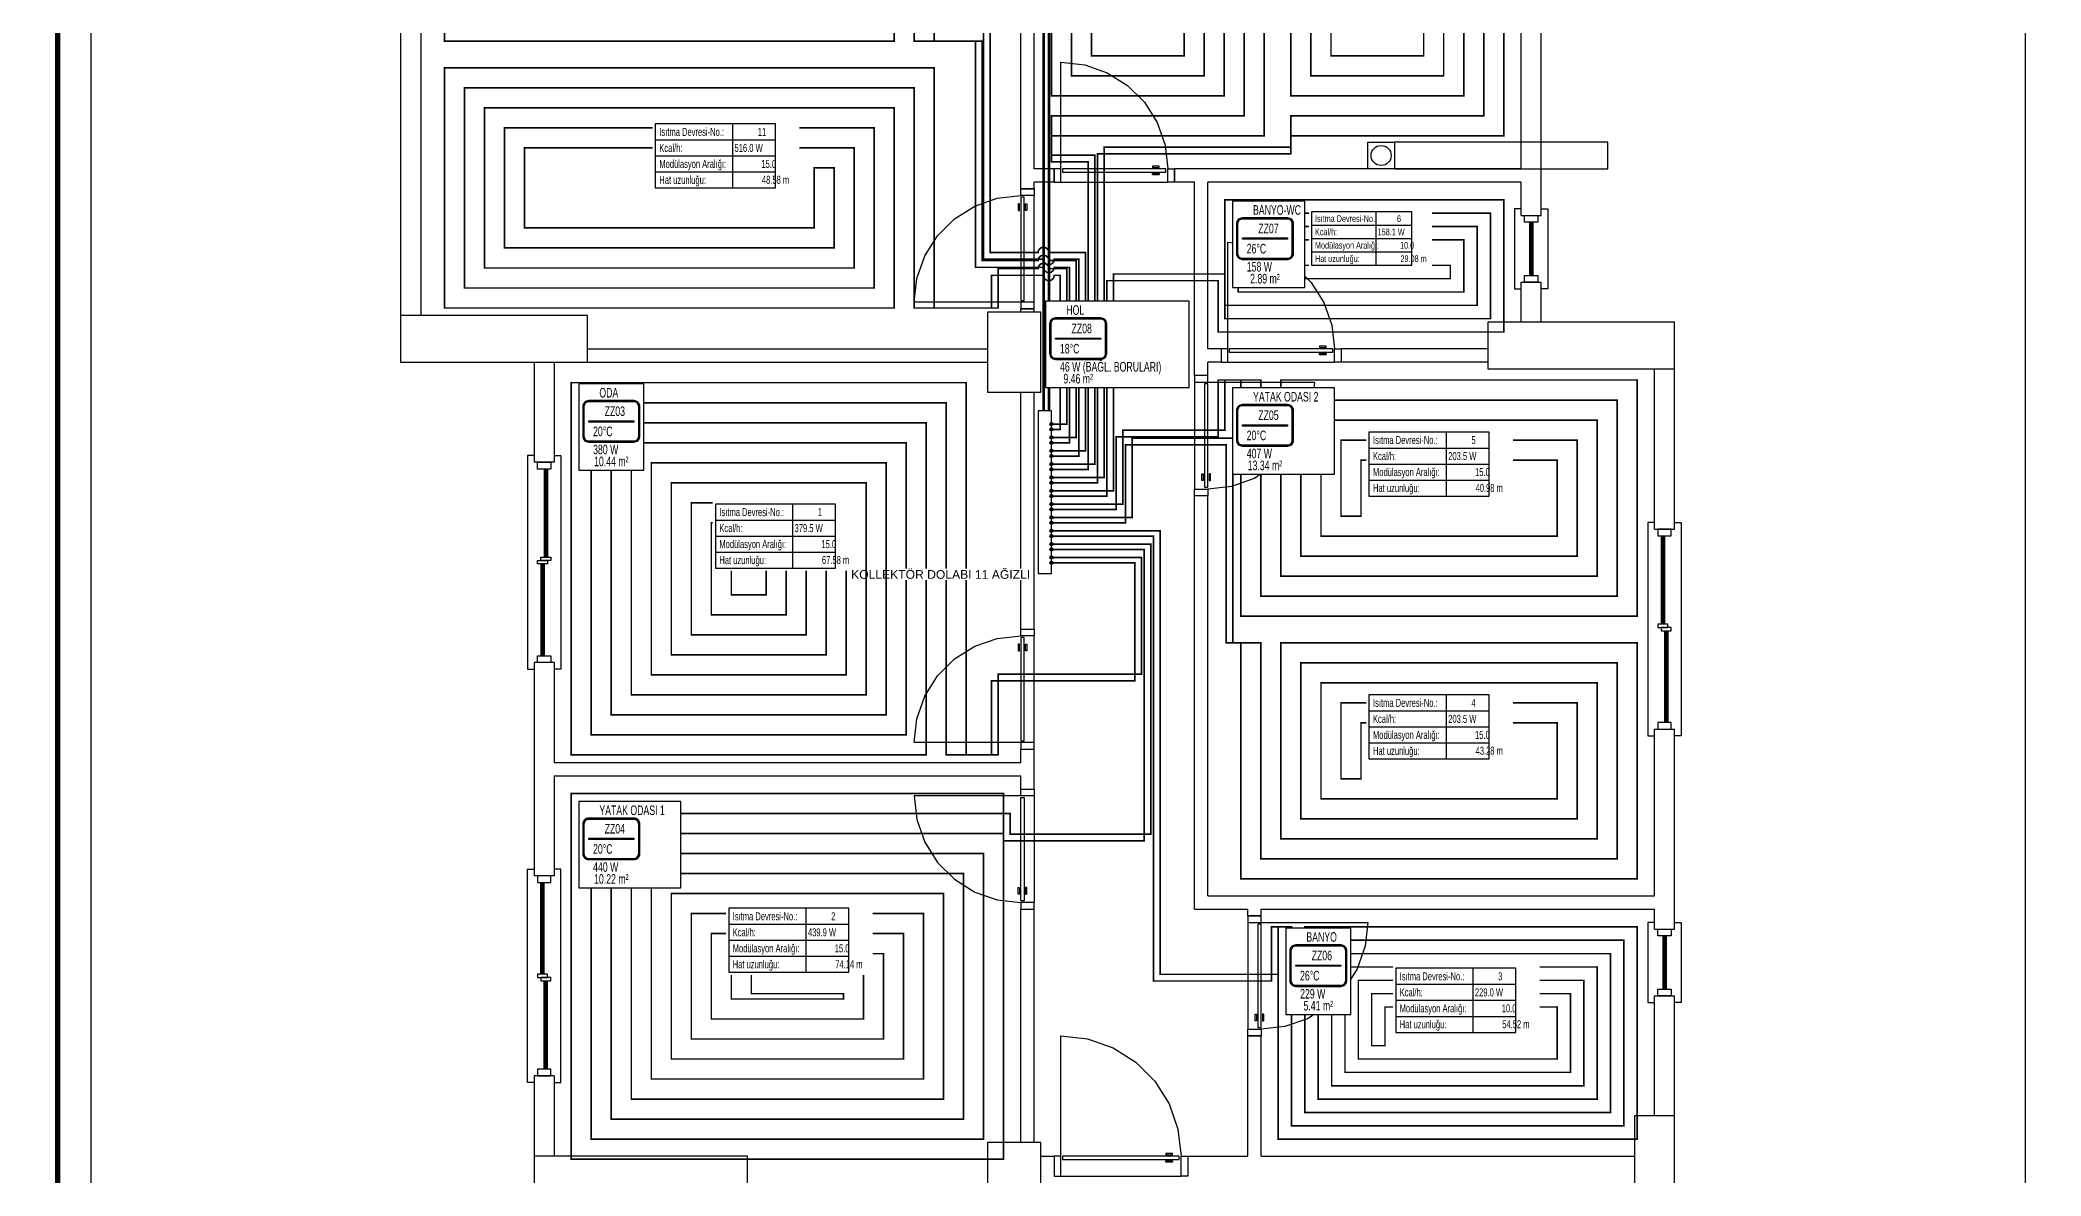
# Model space of a CAD drawing. Header units: centimetres. Extents: x -3952 to 14132, y 6348 to 11752.
# Drawn here: x 4487 to 5987, y 7346 to 8198 of the extents above; entities that cross this region are included whole.
import ezdxf
from ezdxf.enums import TextEntityAlignment as Align

# ---------------------------------------------------------------- set-up
doc = ezdxf.new("R2010")
doc.units = ezdxf.units.CM
doc.linetypes.add('ISITMA DONUS HATTI', pattern=[26, 20, -6])
for name, color, linetype in [('MIMARI', 8, 'Continuous'), ('MIMARI-KOLON', 8, 'Continuous'), ('MTY-ISIKAYBIMAHAL', 2, 'Continuous'), ('MTY-ISITMA-DONUS-BORU', 30, 'ISITMA DONUS HATTI'), ('MTY-ISITMA-GIDIS-BORU', 10, 'Continuous'), ('MTY-KOLLETOR', 7, 'Continuous'), ('MTY-PAFTA', 7, 'Continuous'), ('MTY-PEX-BORU', 1, 'Continuous'), ('MTY-RADYATÖR', 7, 'Continuous'), ('MTY-TEFRIS', 15, 'Continuous')]:
    doc.layers.add(name, color=color, linetype=linetype)
doc.layers.add('ROTAS-PAFTA-SINIRI', color=8, linetype='Continuous', plot=False)
doc.styles.add('MTYCAPLT', font='arial.ttf', dxfattribs={"width": 0.65, "height": 1})
doc.styles.add('ROTAS', font='arial.ttf')

# ---------------------------------------------------------------- blocks, each defined once
blk = doc.blocks.new('ROTAS_PAFTA')
blk.add_lwpolyline([(0, 0), (1, 0), (1, 1), (0, 1)], close=True)
blk = doc.blocks.new('MTY-RADYATOR MAHAL')
at = {"layer": 'MTY-ISIKAYBIMAHAL', "color": 2}
for points in [[(-35.7, 18.4), (-35.7, -18.4, 0.414214), (-28.2, -25.9), (28.2, -25.9, 0.414214), (35.7, -18.4), (35.7, 18.4, 0.414214), (28.2, 25.9), (-28.2, 25.9, 0.414214)], [(-34.2, 18.4), (-34.2, -18.4, 0.414214), (-28.2, -24.4), (28.2, -24.4, 0.414214), (34.2, -18.4), (34.2, 18.4, 0.414214), (28.2, 24.4), (-28.2, 24.4, 0.414214)]]:
    blk.add_lwpolyline(points, format="xyb", close=True, dxfattribs=at)
at = {"layer": 'MTY-ISIKAYBIMAHAL', "color": 4}
for points in [[(-35.2, 18.4), (-35.2, -18.4, 0.414214), (-28.2, -25.4), (28.2, -25.4, 0.414214), (35.2, -18.4), (35.2, 18.4, 0.414214), (28.2, 25.4), (-28.2, 25.4, 0.414214)], [(-34.7, 18.4), (-34.7, -18.4, 0.414214), (-28.2, -24.9), (28.2, -24.9, 0.414214), (34.7, -18.4), (34.7, 18.4, 0.414214), (28.2, 24.9), (-28.2, 24.9, 0.414214)]]:
    blk.add_lwpolyline(points, format="xyb", close=True, dxfattribs=at)
at = {"layer": 'MTY-ISIKAYBIMAHAL', "color": 2}
blk.add_lwpolyline([(-28.2, 0.8), (28.2, 0.8), (28.2, -0.8), (-28.2, -0.8)], close=True, dxfattribs=at)
at = {"layer": 'MTY-ISIKAYBIMAHAL', "color": 1, "style": 'MTYCAPLT', "width": 0.65}
for tag, p in [('MAHAL_001', (-14.9, 29.8)), ('NO_001', (-8.3, 6.7))]:
    blk.add_attdef(tag, p, '', height=12, rotation=360, dxfattribs=at)
at = {"layer": 'MTY-ISIKAYBIMAHAL', "color": 4, "style": 'MTYCAPLT', "width": 0.65}
for tag, p in [('DERECE_001', (-22.8, -18.5)), ('ISIKAYBI_001', (-22.7, -41.1))]:
    blk.add_attdef(tag, p, '', height=12, rotation=360, dxfattribs=at)
blk.add_attdef('ALAN', text='', height=12, rotation=360, dxfattribs=at).set_placement((0, -50), align=Align.MIDDLE_CENTER)
blk = doc.blocks.new('MTY-ETIKET')
at = {"layer": 'MTY-RADYATÖR'}
for p, q in [((2.69, 0), (2.69, 8)), ((-7, 6), (8, 6)), ((-7, 4), (8, 4)), ((-7, 2), (8, 2))]:
    blk.add_line(p, q, dxfattribs=at)
blk.add_lwpolyline([(8, 0), (8, 8), (-7, 8), (-7, 0)], close=True, dxfattribs=at)
at = {"layer": 'MTY-RADYATÖR', "style": 'MTYCAPLT', "width": 0.65}
for s, p in [('Isıtma Devresi-No.:', (-6.5, 7)), ('Kcal/h:', (-6.5, 5)), ('Modülasyon Aralığı:', (-6.5, 3)), ('Hat uzunluğu:', (-6.5, 1))]:
    blk.add_text(s, height=1, rotation=360, dxfattribs=at).set_placement(p, align=Align.MIDDLE_LEFT)
for tag, p in [('NO1_001', (5.8, 6.5)), ('AR_001', (6.25, 2.5)), ('UZ_001', (6.31, 0.51))]:
    blk.add_attdef(tag, p, '', height=1, rotation=360, dxfattribs=at)
at = {"layer": 'MTY-RADYATÖR', "color": 2, "style": 'MTYCAPLT', "width": 0.65}
for tag, p in [('BORU_001', (-7.07, 4.59)), ('YER_001', (2.9, 4.5))]:
    blk.add_attdef(tag, p, '', height=1, dxfattribs=at)

msp = doc.modelspace()

# ---------------------------------------------------------------- linework, layer by layer
at = {"layer": 'MIMARI'}
for p, q in [((5222.1, 8081.3), (5222.1, 8591.3)), ((5612.1, 8066.3), (5612.1, 8561.3)), ((5232.1, 8101.3), (5232.1, 8481.3)), ((5597.1, 8101.3), (5597.1, 8481.3)), ((4757.1, 8296.3), (4757.1, 7991.3)), ((4772.1, 8296.3), (4772.1, 7991.3)), ((5252.1, 8101.3), (5252.1, 8181.3)), ((5247.1, 8101.3), (5232.1, 8101.3)), ((5247.1, 8091.3), (5247.1, 8101.3)), ((5597.1, 8101.3), (5337.1, 8101.3)), ((5337.1, 8091.3), (5337.1, 8101.3)), ((5232.1, 8086.3), (5222.1, 8086.3)), ((5232.1, 8086.3), (5232.1, 8091.3)), ((5247.1, 8091.3), (5232.1, 8091.3)), ((5252.1, 8091.3), (5332.1, 8091.3)), ((5352.1, 8091.3), (5337.1, 8091.3)), ((5352.1, 7946.3), (5352.1, 8091.3)), ((5597.1, 8091.3), (5362.1, 8091.3)), ((5362.1, 7966.3), (5362.1, 8091.3)), ((5597.1, 8066.3), (5597.1, 8091.3)), ((5232.1, 8001.3), (5232.1, 8081.3)), ((5597.1, 8066.3), (5612.1, 8066.3)), ((5603.3, 8061.3), (5603.3, 8021.3)), ((5604.3, 8061.3), (5604.3, 8021.3)), ((5604.8, 8061.3), (5604.8, 8021.3)), ((5605.8, 8061.3), (5605.8, 8021.3)), ((5377.1, 7966.3), (5377.1, 8046.3)), ((5597.1, 7986.3), (5597.1, 8016.3)), ((5597.1, 8016.3), (5612.1, 8016.3)), ((5612.1, 7986.3), (5612.1, 8016.3)), ((5222.1, 8001.3), (5142.1, 8001.3)), ((5222.1, 7993.8), (5222.1, 7996.3)), ((5232.1, 7996.3), (5222.1, 7996.3)), ((5232.1, 7993.8), (5232.1, 7996.3)), ((4897.1, 7966.3), (5197.1, 7966.3)), ((5372.1, 7966.3), (5362.1, 7966.3)), ((5372.1, 7966.3), (5372.1, 7956.3)), ((5572.1, 7966.3), (5462.1, 7966.3)), ((5462.1, 7966.3), (5462.1, 7956.3)), ((4857.1, 7956.3), (4857.1, 7881.3)), ((4872.1, 7956.3), (4872.1, 7881.3)), ((4897.1, 7956.3), (5197.1, 7956.3)), ((5362.1, 7946.3), (5362.1, 7956.3)), ((5362.1, 7946.3), (5362.1, 7956.3)), ((5372.1, 7956.3), (5362.1, 7956.3)), ((5377.1, 7956.3), (5457.1, 7956.3)), ((5572.1, 7956.3), (5462.1, 7956.3)), ((5697.1, 7831.3), (5697.1, 7951.3)), ((5712.1, 7831.3), (5712.1, 7951.3)), ((5362.1, 7946.3), (5352.1, 7946.3)), ((5352.1, 7941.3), (5352.1, 7861.3)), ((5362.1, 7941.3), (5442.1, 7941.3)), ((5222.1, 7756.3), (5222.1, 7933.8)), ((5232.1, 7756.3), (5232.1, 7933.8)), ((4872.1, 7881.3), (4857.1, 7881.3)), ((4864.6, 7876.3), (4864.6, 7810.1)), ((4865.6, 7876.3), (4865.6, 7810.1)), ((4866.1, 7876.3), (4866.1, 7810.1)), ((4867.1, 7876.3), (4867.1, 7810.1)), ((5352.1, 7546.3), (5352.1, 7856.3)), ((5362.1, 7856.3), (5352.1, 7856.3)), ((5362.1, 7556.3), (5362.1, 7856.3)), ((5697.1, 7831.3), (5712.1, 7831.3)), ((5702.1, 7826.3), (5702.1, 7760.1)), ((5703.1, 7826.3), (5703.1, 7760.1)), ((5703.6, 7826.3), (5703.6, 7760.1)), ((5704.6, 7826.3), (5704.6, 7760.1)), ((4862.1, 7805.1), (4862.1, 7736.3)), ((4863.1, 7805.1), (4863.1, 7736.3)), ((4863.6, 7805.1), (4863.6, 7736.3)), ((4864.6, 7805.1), (4864.6, 7736.3)), ((5222.1, 7756.3), (5232.1, 7756.3)), ((5704.6, 7755.1), (5704.6, 7686.3)), ((5705.6, 7755.1), (5705.6, 7686.3)), ((5706.1, 7755.1), (5706.1, 7686.3)), ((5707.1, 7755.1), (5707.1, 7686.3)), ((5232.1, 7671.3), (5232.1, 7751.3)), ((4872.1, 7731.3), (4857.1, 7731.3)), ((4857.1, 7731.3), (4857.1, 7571.3)), ((4872.1, 7731.3), (4872.1, 7656.3)), ((5697.1, 7556.3), (5697.1, 7681.3)), ((5697.1, 7681.3), (5712.1, 7681.3)), ((5712.1, 7531.3), (5712.1, 7681.3)), ((5222.1, 7671.3), (5142.1, 7671.3)), ((5222.1, 7656.3), (5222.1, 7666.3)), ((5222.1, 7666.3), (5232.1, 7666.3)), ((5232.1, 7636.3), (5232.1, 7666.3)), ((4872.1, 7656.3), (5222.1, 7656.3)), ((4872.1, 7646.3), (5222.1, 7646.3)), ((4872.1, 7646.3), (4872.1, 7571.3)), ((5222.1, 7636.3), (5222.1, 7646.3)), ((5222.1, 7636.3), (5232.1, 7636.3)), ((5222.1, 7631.3), (5142.1, 7631.3)), ((5232.1, 7631.3), (5232.1, 7551.3)), ((4872.1, 7571.3), (4857.1, 7571.3)), ((4862.1, 7497.6), (4862.1, 7566.3)), ((4863.1, 7497.6), (4863.1, 7566.3)), ((4863.6, 7497.6), (4863.6, 7566.3)), ((4864.6, 7497.6), (4864.6, 7566.3)), ((5222.1, 7371.3), (5222.1, 7546.3)), ((5222.1, 7546.3), (5232.1, 7546.3)), ((5232.1, 7371.3), (5232.1, 7546.3)), ((5352.1, 7546.3), (5392.1, 7546.3)), ((5362.1, 7556.3), (5697.1, 7556.3)), ((5392.1, 7541.3), (5392.1, 7546.3)), ((5402.1, 7546.3), (5697.1, 7546.3)), ((5402.1, 7541.3), (5402.1, 7546.3)), ((5697.1, 7531.3), (5697.1, 7546.3)), ((5392.1, 7541.3), (5402.1, 7541.3)), ((5392.1, 7536.3), (5392.1, 7456.3)), ((5402.1, 7536.3), (5482.1, 7536.3)), ((5697.1, 7531.3), (5712.1, 7531.3)), ((5703.3, 7526.3), (5703.3, 7486.3)), ((5704.3, 7526.3), (5704.3, 7486.3)), ((5704.8, 7526.3), (5704.8, 7486.3)), ((5705.8, 7526.3), (5705.8, 7486.3)), ((4864.6, 7426.3), (4864.6, 7492.6)), ((4865.6, 7426.3), (4865.6, 7492.6)), ((4866.1, 7426.3), (4866.1, 7492.6)), ((4867.1, 7426.3), (4867.1, 7492.6)), ((5697.1, 7391.3), (5697.1, 7481.3)), ((5697.1, 7481.3), (5712.1, 7481.3)), ((5712.1, 7391.3), (5712.1, 7481.3)), ((5252.1, 7361.3), (5252.1, 7451.3)), ((5392.1, 7361.3), (5392.1, 7451.3)), ((5392.1, 7451.3), (5402.1, 7451.3)), ((5402.1, 7361.3), (5402.1, 7451.3)), ((4872.1, 7421.3), (4857.1, 7421.3)), ((4857.1, 7421.3), (4857.1, 7361.3)), ((4872.1, 7421.3), (4872.1, 7361.3)), ((5237.1, 7361.3), (5247.1, 7361.3)), ((5247.1, 7361.3), (5247.1, 7346.3)), ((5347.1, 7361.3), (5347.1, 7346.3)), ((5347.1, 7361.3), (5392.1, 7361.3)), ((5402.1, 7361.3), (5682.1, 7361.3)), ((5252.1, 7346.3), (5342.1, 7346.3))]:
    msp.add_line(p, q, dxfattribs=at)
for points in [[(5252.1, 8181.3), (5269.9, 8179.3), (5286.8, 8173.4), (5302, 8163.9), (5314.6, 8151.2), (5324.2, 8136), (5330.1, 8119.1), (5332.1, 8101.3)], [(5502.1, 8101.3), (5482.1, 8101.3), (5482.1, 8121.3), (5502.1, 8121.3), (5502.1, 8101.3)], [(5502.1, 8101.3), (5662.1, 8101.3), (5662.1, 8121.3), (5502.1, 8121.3), (5502.1, 8101.3)], [(5247.1, 8101.3), (5247.1, 8091.3), (5252.1, 8091.3), (5252.1, 8101.3), (5247.1, 8101.3)], [(5253.3, 8098.8), (5330.8, 8098.8), (5330.8, 8101.3), (5253.3, 8101.3), (5253.3, 8098.8)], [(5320.8, 8103.3), (5320.8, 8102.3), (5325.8, 8102.3), (5325.8, 8103.3), (5320.8, 8103.3)], [(5337.1, 8101.3), (5337.1, 8091.3), (5332.1, 8091.3), (5332.1, 8101.3), (5337.1, 8101.3)], [(5222.1, 8086.3), (5232.1, 8086.3), (5232.1, 8081.3), (5222.1, 8081.3), (5222.1, 8086.3)], [(5320.8, 8096.8), (5320.8, 8097.8), (5325.8, 8097.8), (5325.8, 8096.8), (5320.8, 8096.8)], [(5142.1, 8001.3), (5144.1, 8019.1), (5150, 8036), (5159.6, 8051.2), (5172.2, 8063.9), (5187.4, 8073.4), (5204.3, 8079.3), (5222.1, 8081.3)], [(5220.1, 8070.1), (5221.1, 8070.1), (5221.1, 8075.1), (5220.1, 8075.1), (5220.1, 8070.1)], [(5224.6, 8002.6), (5224.6, 8080.1), (5222.1, 8080.1), (5222.1, 8002.6), (5224.6, 8002.6)], [(5226.6, 8070.1), (5225.6, 8070.1), (5225.6, 8075.1), (5226.6, 8075.1), (5226.6, 8070.1)], [(5597.1, 8071.3), (5592.1, 8071.3), (5592.1, 8011.3), (5597.1, 8011.3)], [(5612.1, 8071.3), (5617.1, 8071.3), (5617.1, 8011.3), (5612.1, 8011.3)], [(5599.6, 8066.3), (5609.6, 8066.3), (5609.6, 8061.3), (5599.6, 8061.3), (5599.6, 8066.3)], [(5377.1, 8046.3), (5394.9, 8044.3), (5411.8, 8038.4), (5427, 8028.9), (5439.6, 8016.2), (5449.2, 8001), (5455.1, 7984.1), (5457.1, 7966.3)], [(5599.6, 8021.3), (5609.6, 8021.3), (5609.6, 8016.3), (5599.6, 8016.3), (5599.6, 8021.3)], [(5222.1, 7996.3), (5232.1, 7996.3), (5232.1, 8001.3), (5222.1, 8001.3), (5222.1, 7996.3)], [(5372.1, 7966.3), (5372.1, 7956.3), (5377.1, 7956.3), (5377.1, 7966.3), (5372.1, 7966.3)], [(5378.3, 7963.8), (5455.8, 7963.8), (5455.8, 7966.3), (5378.3, 7966.3), (5378.3, 7963.8)], [(5445.8, 7968.3), (5445.8, 7967.3), (5450.8, 7967.3), (5450.8, 7968.3), (5445.8, 7968.3)], [(5462.1, 7966.3), (5462.1, 7956.3), (5457.1, 7956.3), (5457.1, 7966.3), (5462.1, 7966.3)], [(5445.8, 7961.8), (5445.8, 7962.8), (5450.8, 7962.8), (5450.8, 7961.8), (5445.8, 7961.8)], [(5362.1, 7946.3), (5352.1, 7946.3), (5352.1, 7941.3), (5362.1, 7941.3), (5362.1, 7946.3)], [(5359.6, 7940.1), (5359.6, 7862.6), (5362.1, 7862.6), (5362.1, 7940.1), (5359.6, 7940.1)], [(5442.1, 7941.3), (5440.1, 7923.5), (5434.2, 7906.6), (5424.6, 7891.4), (5412, 7878.8), (5396.8, 7869.2), (5379.9, 7863.3), (5362.1, 7861.3)], [(4857.1, 7886.3), (4852.1, 7886.3), (4852.1, 7726.3), (4857.1, 7726.3)], [(4859.6, 7881.3), (4869.6, 7881.3), (4869.6, 7876.3), (4859.6, 7876.3), (4859.6, 7881.3)], [(4872.1, 7886.3), (4877.1, 7886.3), (4877.1, 7726.3), (4872.1, 7726.3)], [(5362.1, 7856.3), (5352.1, 7856.3), (5352.1, 7861.3), (5362.1, 7861.3), (5362.1, 7856.3)], [(5357.6, 7872.6), (5358.6, 7872.6), (5358.6, 7867.6), (5357.6, 7867.6), (5357.6, 7872.6)], [(5364.1, 7872.6), (5363.1, 7872.6), (5363.1, 7867.6), (5364.1, 7867.6), (5364.1, 7872.6)], [(5697.1, 7836.3), (5692.1, 7836.3), (5692.1, 7676.3), (5697.1, 7676.3)], [(5709.6, 7831.3), (5699.6, 7831.3), (5699.6, 7826.3), (5709.6, 7826.3), (5709.6, 7831.3)], [(5712.1, 7836.3), (5717.1, 7836.3), (5717.1, 7676.3), (5712.1, 7676.3)], [(4859.6, 7807.6), (4867.1, 7807.6), (4867.1, 7805.1), (4859.6, 7805.1), (4859.6, 7807.6)], [(4862.1, 7810.1), (4869.6, 7810.1), (4869.6, 7807.6), (4862.1, 7807.6), (4862.1, 7810.1)], [(5222.1, 7756.3), (5232.1, 7756.3), (5232.1, 7751.3), (5222.1, 7751.3), (5222.1, 7756.3)], [(5707.1, 7760.1), (5699.6, 7760.1), (5699.6, 7757.6), (5707.1, 7757.6), (5707.1, 7760.1)], [(5709.6, 7757.6), (5702.1, 7757.6), (5702.1, 7755.1), (5709.6, 7755.1), (5709.6, 7757.6)], [(5142.1, 7671.3), (5144.1, 7689.1), (5150, 7706), (5159.6, 7721.2), (5172.2, 7733.9), (5187.4, 7743.4), (5204.3, 7749.3), (5222.1, 7751.3)], [(5220.1, 7740.1), (5221.1, 7740.1), (5221.1, 7745.1), (5220.1, 7745.1), (5220.1, 7740.1)], [(5224.6, 7672.6), (5224.6, 7750.1), (5222.1, 7750.1), (5222.1, 7672.6), (5224.6, 7672.6)], [(5226.6, 7740.1), (5225.6, 7740.1), (5225.6, 7745.1), (5226.6, 7745.1), (5226.6, 7740.1)], [(4859.6, 7736.3), (4869.6, 7736.3), (4869.6, 7731.3), (4859.6, 7731.3), (4859.6, 7736.3)], [(5709.6, 7686.3), (5699.6, 7686.3), (5699.6, 7681.3), (5709.6, 7681.3), (5709.6, 7686.3)], [(5222.1, 7666.3), (5232.1, 7666.3), (5232.1, 7671.3), (5222.1, 7671.3), (5222.1, 7666.3)], [(5222.1, 7636.3), (5232.1, 7636.3), (5232.1, 7631.3), (5222.1, 7631.3), (5222.1, 7636.3)], [(5142.1, 7631.3), (5144.1, 7613.5), (5150, 7596.6), (5159.6, 7581.4), (5172.2, 7568.8), (5187.4, 7559.2), (5204.3, 7553.3), (5222.1, 7551.3)], [(5224.6, 7630.1), (5224.6, 7552.6), (5222.1, 7552.6), (5222.1, 7630.1), (5224.6, 7630.1)], [(4857.1, 7416.3), (4852.1, 7416.3), (4852.1, 7576.3), (4857.1, 7576.3)], [(4872.1, 7416.3), (4877.1, 7416.3), (4877.1, 7576.3), (4872.1, 7576.3)], [(4859.6, 7566.3), (4869.6, 7566.3), (4869.6, 7571.3), (4859.6, 7571.3), (4859.6, 7566.3)], [(5220.1, 7562.6), (5221.1, 7562.6), (5221.1, 7557.6), (5220.1, 7557.6), (5220.1, 7562.6)], [(5226.6, 7562.6), (5225.6, 7562.6), (5225.6, 7557.6), (5226.6, 7557.6), (5226.6, 7562.6)], [(5222.1, 7546.3), (5232.1, 7546.3), (5232.1, 7551.3), (5222.1, 7551.3), (5222.1, 7546.3)], [(5402.1, 7541.3), (5392.1, 7541.3), (5392.1, 7536.3), (5402.1, 7536.3), (5402.1, 7541.3)], [(5399.6, 7535.1), (5399.6, 7457.6), (5402.1, 7457.6), (5402.1, 7535.1), (5399.6, 7535.1)], [(5482.1, 7536.3), (5480.1, 7518.5), (5474.2, 7501.6), (5464.6, 7486.4), (5452, 7473.8), (5436.8, 7464.2), (5419.9, 7458.3), (5402.1, 7456.3)], [(5697.1, 7536.3), (5692.1, 7536.3), (5692.1, 7476.3), (5697.1, 7476.3)], [(5699.6, 7531.3), (5709.6, 7531.3), (5709.6, 7526.3), (5699.6, 7526.3), (5699.6, 7531.3)], [(5712.1, 7536.3), (5717.1, 7536.3), (5717.1, 7476.3), (5712.1, 7476.3)], [(4859.6, 7495.1), (4867.1, 7495.1), (4867.1, 7497.6), (4859.6, 7497.6), (4859.6, 7495.1)], [(4862.1, 7492.6), (4869.6, 7492.6), (4869.6, 7495.1), (4862.1, 7495.1), (4862.1, 7492.6)], [(5699.6, 7486.3), (5709.6, 7486.3), (5709.6, 7481.3), (5699.6, 7481.3), (5699.6, 7486.3)], [(5402.1, 7451.3), (5392.1, 7451.3), (5392.1, 7456.3), (5402.1, 7456.3), (5402.1, 7451.3)], [(5397.6, 7467.6), (5398.6, 7467.6), (5398.6, 7462.6), (5397.6, 7462.6), (5397.6, 7467.6)], [(5404.1, 7467.6), (5403.1, 7467.6), (5403.1, 7462.6), (5404.1, 7462.6), (5404.1, 7467.6)], [(5252.1, 7451.3), (5272.1, 7449.1), (5291.1, 7442.4), (5308.2, 7431.7), (5322.5, 7417.4), (5333.2, 7400.4), (5339.8, 7381.3), (5342.1, 7361.3)], [(4859.6, 7421.3), (4869.6, 7421.3), (4869.6, 7426.3), (4859.6, 7426.3), (4859.6, 7421.3)], [(5247.1, 7361.3), (5247.1, 7346.3), (5252.1, 7346.3), (5252.1, 7361.3), (5247.1, 7361.3)], [(5253.3, 7358.8), (5340.8, 7358.8), (5340.8, 7361.3), (5253.3, 7361.3), (5253.3, 7358.8)], [(5330.8, 7363.3), (5330.8, 7362.3), (5335.8, 7362.3), (5335.8, 7363.3), (5330.8, 7363.3)], [(5330.8, 7356.8), (5330.8, 7357.8), (5335.8, 7357.8), (5335.8, 7356.8), (5330.8, 7356.8)], [(5347.1, 7361.3), (5347.1, 7346.3), (5342.1, 7346.3), (5342.1, 7361.3), (5347.1, 7361.3)]]:
    msp.add_lwpolyline(points, dxfattribs=at)
msp.add_circle((5492.1, 8111.3), 7.5, dxfattribs=at)
at = {"layer": 'MIMARI-KOLON'}
for points in [[(4897.1, 7991.3), (4757.1, 7991.3), (4757.1, 7956.3), (4897.1, 7956.3), (4897.1, 7991.3)], [(5237.1, 7993.8), (5197.1, 7993.8), (5197.1, 7933.8), (5237.1, 7933.8), (5237.1, 7993.8)], [(5712.1, 7986.3), (5572.1, 7986.3), (5572.1, 7951.3), (5712.1, 7951.3), (5712.1, 7986.3)], [(5682.1, 7391.3), (5682.1, 7331.3), (5712.1, 7331.3), (5712.1, 7391.3), (5682.1, 7391.3)], [(5237.1, 7371.3), (5197.1, 7371.3), (5197.1, 7321.3), (5237.1, 7321.3), (5237.1, 7371.3)], [(5017.1, 7361.3), (4857.1, 7361.3), (4857.1, 7331.3), (5017.1, 7331.3), (5017.1, 7361.3)]]:
    msp.add_lwpolyline(points, dxfattribs=at)
at = {"layer": 'MTY-ISITMA-DONUS-BORU', "const_width": 2}
msp.add_lwpolyline([(5600.5, 8530), (5566, 8530), (5566, 8490), (5239, 8490), (5239, 7920)], dxfattribs=at)
at = {"layer": 'MTY-ISITMA-GIDIS-BORU', "const_width": 2}
msp.add_lwpolyline([(5600.5, 8524), (5570, 8524), (5570, 8486), (5243, 8486), (5243, 7920)], dxfattribs=at)
at = {"layer": 'MTY-KOLLETOR'}
msp.add_lwpolyline([(5235, 7798), (5245, 7798), (5245, 7920), (5235, 7920)], close=True, dxfattribs=at)
for centre in [(5245, 7910), (5245, 7906), (5245, 7900), (5245, 7896), (5245, 7890), (5245, 7886), (5245, 7880), (5245, 7876), (5245, 7870), (5245, 7866), (5245, 7860), (5245, 7856), (5245, 7850), (5245, 7846), (5245, 7840), (5245, 7836), (5245, 7830), (5245, 7826), (5245, 7820), (5245, 7816), (5245, 7810), (5245, 7806)]:
    msp.add_circle(centre, 1.2, dxfattribs=at)
at = {"layer": 'MTY-PAFTA'}
for points, const_width in [([(3000, 6350), (4500, 6350), (4500, 9000), (3000, 9000)], 4), ([(4500, 6350), (6000, 6350), (6000, 9000), (4500, 9000)], 4), ([(4525, 6375), (5975, 6375), (5975, 8975), (4525, 8975)], 1)]:
    msp.add_lwpolyline(points, close=True, dxfattribs=dict(at, const_width=const_width))
at = {"layer": 'MTY-PEX-BORU', "const_width": 1.2}
for points in [[(5245, 7876), (5272.5, 7876), (5272.5, 8106.5), (5245, 8106.5), (5245, 8126), (5404.5, 8126), (5404.5, 8468)], [(5245, 8468), (5245, 8156), (5374.5, 8156), (5374.5, 8438)], [(5245, 7866), (5279.5, 7866), (5279.5, 8112.5), (5424.5, 8112.5), (5424.5, 8126), (5584, 8126), (5584, 8468)], [(5424.5, 8468), (5424.5, 8156), (5554, 8156), (5554, 8438)], [(5389.5, 8453), (5389.5, 8141), (5245, 8141), (5245, 8111.5), (5277.5, 8111.5), (5277.5, 7880), (5245, 7880)], [(5569, 8453), (5569, 8141), (5424.5, 8141), (5424.5, 8117.5), (5284.5, 8117.5), (5284.5, 7870), (5245, 7870)], [(5359.5, 8423), (5359.5, 8171), (5260, 8171), (5260, 8453)], [(5539, 8423), (5539, 8171), (5439.5, 8171), (5439.5, 8453)], [(5275, 8438), (5275, 8186), (5344.5, 8186), (5344.5, 8408)], [(5454.5, 8438), (5454.5, 8186), (5524, 8186), (5524, 8408)], [(5245, 7886), (5265.5, 7886), (5265.5, 8033.5), (5247, 8033.5), (5246.9, 8032.5), (5246.5, 8031.5), (5245.8, 8030.7), (5245, 8030), (5244, 8029.6), (5243, 8029.5), (5242, 8029.6), (5241, 8030), (5240.2, 8030.7), (5239.5, 8031.5), (5239.1, 8032.5), (5239, 8033.5), (5194, 8033.5), (5194, 8397)], [(5199, 8397), (5199, 8038.5), (5235, 8038.5), (5235.1, 8039.5), (5235.5, 8040.5), (5236.2, 8041.3), (5237, 8042), (5238, 8042.4), (5239, 8042.5), (5240, 8042.4), (5241, 8042), (5241.8, 8041.3), (5242.5, 8040.5), (5242.9, 8039.5), (5243, 8038.5), (5270.5, 8038.5), (5270.5, 7890), (5245, 7890)], [(4790, 8377), (4790, 8197), (5127, 8197), (5127, 8347)], [(5245, 7896), (5258.5, 7896), (5258.5, 8027.5), (5247, 8027.5), (5246.9, 8026.5), (5246.5, 8025.5), (5245.8, 8024.7), (5245, 8024), (5244, 8023.6), (5243, 8023.5), (5242, 8023.6), (5241, 8024), (5240.2, 8024.7), (5239.5, 8025.5), (5239.1, 8026.5), (5239, 8027.5), (5188, 8027.5), (5188, 8197), (5157, 8197), (5157, 8377)], [(5142, 8362), (5142, 8197), (5193, 8197), (5193, 8032.5), (5235, 8032.5), (5235.1, 8033.5), (5235.5, 8034.5), (5236.2, 8035.3), (5237, 8036), (5238, 8036.4), (5239, 8036.5), (5240, 8036.4), (5241, 8036), (5241.8, 8035.3), (5242.5, 8034.5), (5242.9, 8033.5), (5243, 8032.5), (5263.5, 8032.5), (5263.5, 7900), (5245, 7900)], [(5245, 7906), (5251.5, 7906), (5251.5, 8021.5), (5247, 8021.5), (5246.9, 8020.5), (5246.5, 8019.5), (5245.8, 8018.7), (5245, 8018), (5244, 8017.6), (5243, 8017.5), (5242, 8017.6), (5241, 8018), (5240.2, 8018.7), (5239.5, 8019.5), (5239.1, 8020.5), (5239, 8021.5), (5200, 8021.5), (5200, 7997), (5157, 7997), (5157, 8177), (4790, 8177), (4790, 7997), (5127, 7997), (5127, 8147), (4820, 8147), (4820, 8027), (5097, 8027), (5097, 8117), (4850, 8117), (4850, 8057), (5067, 8057), (5067, 8102), (5082, 8102), (5082, 8042), (4835, 8042), (4835, 8132), (5112, 8132), (5112, 8012), (4805, 8012), (4805, 8162), (5142, 8162), (5142, 7997), (5205, 7997), (5205, 8026.5), (5235, 8026.5), (5235.1, 8027.5), (5235.5, 8028.5), (5236.2, 8029.3), (5237, 8030), (5238, 8030.4), (5239, 8030.5), (5240, 8030.4), (5241, 8030), (5241.8, 8029.3), (5242.5, 8028.5), (5242.9, 8027.5), (5243, 8026.5), (5256.5, 8026.5), (5256.5, 7910), (5245, 7910)], [(5245, 7856), (5286.5, 7856), (5286.5, 8017.5), (5370, 8017.5), (5370, 7979), (5375, 7979), (5584, 7979), (5584, 8078), (5375, 8078), (5375, 7999), (5564, 7999), (5564, 8058), (5395, 8058), (5395, 8019), (5544, 8019), (5544, 8029), (5405, 8029), (5405, 8048), (5554, 8048), (5554, 8009), (5385, 8009), (5385, 8068), (5574, 8068), (5574, 7989), (5375, 7989), (5375, 8022.5), (5291.5, 8022.5), (5291.5, 7860), (5245, 7860)], [(5245, 7806), (5307.5, 7806), (5307.5, 7717.5), (5200, 7717.5), (5200, 7662), (5181, 7662), (5181, 7941), (4885, 7941), (4885, 7662), (5151, 7662), (5151, 7911), (4915, 7911), (4915, 7692), (5121, 7692), (5121, 7881), (4945, 7881), (4945, 7722), (5091, 7722), (5091, 7851), (4975, 7851), (4975, 7752), (5061, 7752), (5061, 7821), (5005, 7821), (5005, 7782), (5031, 7782), (5031, 7806), (5046, 7806), (5046, 7767), (4990, 7767), (4990, 7836), (5076, 7836), (5076, 7737), (4960, 7737), (4960, 7866), (5106, 7866), (5106, 7707), (4930, 7707), (4930, 7896), (5136, 7896), (5136, 7677), (4900, 7677), (4900, 7926), (5166, 7926), (5166, 7662), (5205, 7662), (5205, 7722.5), (5312.5, 7722.5), (5312.5, 7810), (5245, 7810)], [(5245, 7846), (5293.5, 7846), (5293.5, 7900.5), (5370, 7900.5), (5370, 7943), (5387, 7943), (5387, 7766), (5684, 7766), (5684, 7943), (5417, 7943), (5417, 7796), (5654, 7796), (5654, 7913), (5447, 7913), (5447, 7826), (5624, 7826), (5624, 7883), (5477, 7883), (5477, 7841), (5462, 7841), (5462, 7898), (5639, 7898), (5639, 7811), (5432, 7811), (5432, 7928), (5669, 7928), (5669, 7781), (5402, 7781), (5402, 7943), (5375, 7943), (5375, 7905.5), (5298.5, 7905.5), (5298.5, 7850), (5245, 7850)], [(5245, 7836), (5300.5, 7836), (5300.5, 7894.5), (5376, 7894.5), (5376, 7746), (5387, 7746), (5387, 7569), (5684, 7569), (5684, 7746), (5417, 7746), (5417, 7599), (5654, 7599), (5654, 7716), (5447, 7716), (5447, 7629), (5624, 7629), (5624, 7686), (5477, 7686), (5477, 7644), (5462, 7644), (5462, 7701), (5639, 7701), (5639, 7614), (5432, 7614), (5432, 7731), (5669, 7731), (5669, 7584), (5402, 7584), (5402, 7746), (5381, 7746), (5381, 7899.5), (5305.5, 7899.5), (5305.5, 7840), (5245, 7840)], [(5245, 7826), (5321.5, 7826), (5321.5, 7492.5), (5410, 7492.5), (5410, 7533), (5415, 7533), (5415, 7374), (5684, 7374), (5684, 7533), (5435, 7533), (5435, 7394), (5664, 7394), (5664, 7513), (5455, 7513), (5455, 7414), (5644, 7414), (5644, 7493), (5475, 7493), (5475, 7434), (5624, 7434), (5624, 7473), (5495, 7473), (5495, 7444), (5485, 7444), (5485, 7483), (5634, 7483), (5634, 7424), (5465, 7424), (5465, 7503), (5654, 7503), (5654, 7404), (5445, 7404), (5445, 7523), (5674, 7523), (5674, 7384), (5425, 7384), (5425, 7533), (5415, 7533), (5415, 7497.5), (5326.5, 7497.5), (5326.5, 7830), (5245, 7830)], [(5245, 7816), (5314.5, 7816), (5314.5, 7597.5), (5209, 7597.5), (5209, 7633), (4885, 7633), (4885, 7359), (5209, 7359), (5209, 7603), (4915, 7603), (4915, 7389), (5179, 7389), (5179, 7573), (4945, 7573), (4945, 7419), (5149, 7419), (5149, 7543), (4975, 7543), (4975, 7449), (5119, 7449), (5119, 7513), (5005, 7513), (5005, 7479), (5089, 7479), (5089, 7483), (5020, 7483), (5020, 7498), (5104, 7498), (5104, 7464), (4990, 7464), (4990, 7528), (5134, 7528), (5134, 7434), (4960, 7434), (4960, 7558), (5164, 7558), (5164, 7404), (4930, 7404), (4930, 7588), (5194, 7588), (5194, 7374), (4900, 7374), (4900, 7618), (5209, 7618), (5214, 7618), (5214, 7602.5), (5319.5, 7602.5), (5319.5, 7820), (5245, 7820)]]:
    msp.add_lwpolyline(points, dxfattribs=at)

# ---------------------------------------------------------------- block references
at = {"layer": 'ROTAS-PAFTA-SINIRI', "xscale": 1500, "yscale": 2650}
for p in [(3000, 6350), (4500, 6350)]:
    msp.add_blockref('ROTAS_PAFTA', p, dxfattribs=at)

# ---------------------------------------------------------------- next in the draw order: wipeouts: each hides what was drawn before it
for points in [[(4946, 8085), (5055.9, 8085), (5055.9, 8137), (4946, 8137)], [(5380.6, 8012.4), (5434.8, 8012.4), (5434.8, 8077.1), (5380.6, 8077.1)], [(5240.6, 7937.4), (5348.1, 7937.4), (5348.1, 8002.1), (5240.6, 8002.1)], [(4890.6, 7875.4), (4939.4, 7875.4), (4939.4, 7940.1), (4890.6, 7940.1)], [(5380.6, 7872.4), (5457.1, 7872.4), (5457.1, 7937.1), (5380.6, 7937.1)], [(5481, 7854), (5590.9, 7854), (5590.9, 7906), (5481, 7906)], [(4991, 7800), (5100.9, 7800), (5100.9, 7852), (4991, 7852)], [(5230, 7793), (5123.2, 7793), (5123.2, 7801.5), (5230, 7801.5)], [(5481, 7657), (5590.9, 7657), (5590.9, 7709), (5481, 7709)], [(4890.6, 7562.4), (4967.1, 7562.4), (4967.1, 7627.1), (4890.6, 7627.1)], [(5001, 7497), (5110.9, 7497), (5110.9, 7549), (5001, 7549)], [(5420.6, 7467.4), (5469.4, 7467.4), (5469.4, 7532.1), (5420.6, 7532.1)], [(5501, 7452), (5610.9, 7452), (5610.9, 7504), (5501, 7504)]]:
    msp.add_wipeout(points)

# ---------------------------------------------------------------- next in the draw order: linework, layer by layer
at = {"layer": 'MTY-ISIKAYBIMAHAL'}
for points in [[(5380.6, 8012.4), (5434.8, 8012.4), (5434.8, 8077.1), (5380.6, 8077.1)], [(5240.6, 7937.4), (5348.1, 7937.4), (5348.1, 8002.1), (5240.6, 8002.1)], [(4890.6, 7875.4), (4939.4, 7875.4), (4939.4, 7940.1), (4890.6, 7940.1)], [(5380.6, 7872.4), (5457.1, 7872.4), (5457.1, 7937.1), (5380.6, 7937.1)], [(4890.6, 7562.4), (4967.1, 7562.4), (4967.1, 7627.1), (4890.6, 7627.1)], [(5420.6, 7467.4), (5469.4, 7467.4), (5469.4, 7532.1), (5420.6, 7532.1)]]:
    msp.add_lwpolyline(points, close=True, dxfattribs=at)

# ---------------------------------------------------------------- next in the draw order: block references
at = {"layer": 'MTY-TEFRIS'}
ref = msp.add_blockref('MTY-ETIKET', (4990, 8087), dxfattribs=dict(at, xscale=6, yscale=6))
ref.add_attrib('UZ_001', '48.58 m', (5027.9, 8090.1), dxfattribs={"layer": 'MTY-RADYATÖR', "height": 6, "rotation": 360, "style": 'MTYCAPLT', "width": 0.65})
ref.add_attrib('AR_001', '15.0', (5027.5, 8102), dxfattribs={"layer": 'MTY-RADYATÖR', "height": 6, "rotation": 360, "style": 'MTYCAPLT', "width": 0.65})
ref.add_attrib('NO1_001', '11', (5024.8, 8126), dxfattribs={"layer": 'MTY-RADYATÖR', "height": 6, "rotation": 360, "style": 'MTYCAPLT', "width": 0.65})
ref.add_attrib('YER_001', '516.0 W', (5007.4, 8114), dxfattribs={"layer": 'MTY-RADYATÖR', "color": 2, "height": 6, "style": 'MTYCAPLT', "width": 0.65})
at = {"layer": 'MTY-TEFRIS', "xscale": 0.6, "yscale": 0.6}
for p, values in [((5265, 7974), {'DERECE_001': '18°C', 'MAHAL_001': 'HOL', 'ISIKAYBI_001': '46 W (BAĞL. BORULARI)', 'NO_001': 'ZZ08', 'ALAN': '9.46 m²'}), ((4915, 7912), {'DERECE_001': '20°C', 'MAHAL_001': 'ODA', 'ISIKAYBI_001': '380 W', 'NO_001': 'ZZ03', 'ALAN': '10.44 m²'}), ((5405, 7909), {'DERECE_001': '20°C', 'MAHAL_001': 'YATAK ODASI 2', 'ISIKAYBI_001': '407 W', 'NO_001': 'ZZ05', 'ALAN': '13.34 m²'}), ((4915, 7599), {'DERECE_001': '20°C', 'MAHAL_001': 'YATAK ODASI 1', 'ISIKAYBI_001': '440 W', 'NO_001': 'ZZ04', 'ALAN': '10.22 m²'}), ((5445, 7504), {'DERECE_001': '26°C', 'MAHAL_001': 'BANYO', 'ISIKAYBI_001': '229 W', 'NO_001': 'ZZ06', 'ALAN': '5.41 m²'})]:
    msp.add_blockref('MTY-RADYATOR MAHAL', p, dxfattribs=at).add_auto_attribs(values)
at = {"layer": 'MTY-TEFRIS'}
ref = msp.add_blockref('MTY-ETIKET', (5525, 7856), dxfattribs=dict(at, xscale=6, yscale=6))
ref.add_attrib('UZ_001', '40.98 m', (5562.9, 7859.1), dxfattribs={"layer": 'MTY-RADYATÖR', "height": 6, "rotation": 360, "style": 'MTYCAPLT', "width": 0.65})
ref.add_attrib('AR_001', '15.0', (5562.5, 7871), dxfattribs={"layer": 'MTY-RADYATÖR', "height": 6, "rotation": 360, "style": 'MTYCAPLT', "width": 0.65})
ref.add_attrib('NO1_001', '5', (5559.8, 7895), dxfattribs={"layer": 'MTY-RADYATÖR', "height": 6, "rotation": 360, "style": 'MTYCAPLT', "width": 0.65})
ref.add_attrib('YER_001', '203.5 W', (5542.4, 7883), dxfattribs={"layer": 'MTY-RADYATÖR', "color": 2, "height": 6, "style": 'MTYCAPLT', "width": 0.65})
ref = msp.add_blockref('MTY-ETIKET', (5035, 7802), dxfattribs=dict(at, xscale=6, yscale=6))
ref.add_attrib('UZ_001', '67.58 m', (5072.9, 7805.1), dxfattribs={"layer": 'MTY-RADYATÖR', "height": 6, "rotation": 360, "style": 'MTYCAPLT', "width": 0.65})
ref.add_attrib('AR_001', '15.0', (5072.5, 7817), dxfattribs={"layer": 'MTY-RADYATÖR', "height": 6, "rotation": 360, "style": 'MTYCAPLT', "width": 0.65})
ref.add_attrib('NO1_001', '1', (5069.8, 7841), dxfattribs={"layer": 'MTY-RADYATÖR', "height": 6, "rotation": 360, "style": 'MTYCAPLT', "width": 0.65})
ref.add_attrib('YER_001', '379.5 W', (5052.4, 7829), dxfattribs={"layer": 'MTY-RADYATÖR', "color": 2, "height": 6, "style": 'MTYCAPLT', "width": 0.65})
ref = msp.add_blockref('MTY-ETIKET', (5525, 7659), dxfattribs=dict(at, xscale=6, yscale=6))
ref.add_attrib('UZ_001', '43.28 m', (5562.9, 7662.1), dxfattribs={"layer": 'MTY-RADYATÖR', "height": 6, "rotation": 360, "style": 'MTYCAPLT', "width": 0.65})
ref.add_attrib('AR_001', '15.0', (5562.5, 7674), dxfattribs={"layer": 'MTY-RADYATÖR', "height": 6, "rotation": 360, "style": 'MTYCAPLT', "width": 0.65})
ref.add_attrib('NO1_001', '4', (5559.8, 7698), dxfattribs={"layer": 'MTY-RADYATÖR', "height": 6, "rotation": 360, "style": 'MTYCAPLT', "width": 0.65})
ref.add_attrib('YER_001', '203.5 W', (5542.4, 7686), dxfattribs={"layer": 'MTY-RADYATÖR', "color": 2, "height": 6, "style": 'MTYCAPLT', "width": 0.65})
ref = msp.add_blockref('MTY-ETIKET', (5045, 7499), dxfattribs=dict(at, xscale=6, yscale=6))
ref.add_attrib('UZ_001', '74.14 m', (5082.9, 7502.1), dxfattribs={"layer": 'MTY-RADYATÖR', "height": 6, "rotation": 360, "style": 'MTYCAPLT', "width": 0.65})
ref.add_attrib('AR_001', '15.0', (5082.5, 7514), dxfattribs={"layer": 'MTY-RADYATÖR', "height": 6, "rotation": 360, "style": 'MTYCAPLT', "width": 0.65})
ref.add_attrib('NO1_001', '2', (5079.8, 7538), dxfattribs={"layer": 'MTY-RADYATÖR', "height": 6, "rotation": 360, "style": 'MTYCAPLT', "width": 0.65})
ref.add_attrib('YER_001', '439.9 W', (5062.4, 7526), dxfattribs={"layer": 'MTY-RADYATÖR', "color": 2, "height": 6, "style": 'MTYCAPLT', "width": 0.65})
ref = msp.add_blockref('MTY-ETIKET', (5545, 7454), dxfattribs=dict(at, xscale=6, yscale=6))
ref.add_attrib('UZ_001', '54.52 m', (5582.9, 7457.1), dxfattribs={"layer": 'MTY-RADYATÖR', "height": 6, "rotation": 360, "style": 'MTYCAPLT', "width": 0.65})
ref.add_attrib('AR_001', '10.0', (5582.5, 7469), dxfattribs={"layer": 'MTY-RADYATÖR', "height": 6, "rotation": 360, "style": 'MTYCAPLT', "width": 0.65})
ref.add_attrib('NO1_001', '3', (5579.8, 7493), dxfattribs={"layer": 'MTY-RADYATÖR', "height": 6, "rotation": 360, "style": 'MTYCAPLT', "width": 0.65})
ref.add_attrib('YER_001', '229.0 W', (5562.4, 7481), dxfattribs={"layer": 'MTY-RADYATÖR', "color": 2, "height": 6, "style": 'MTYCAPLT', "width": 0.65})

# ---------------------------------------------------------------- next in the draw order: texts
at = {"layer": 'MTY-KOLLETOR', "style": 'ROTAS'}
msp.add_text('KOLLEKTÖR DOLABI 11 AĞIZLI', height=6.5, dxfattribs=at).set_placement((5229, 7794), align=Align.RIGHT)

# ---------------------------------------------------------------- next in the draw order: wipeouts: each hides what was drawn before it
msp.add_wipeout([(5438, 8027), (5530.3, 8027), (5530.3, 8071), (5438, 8071)])

# ---------------------------------------------------------------- next in the draw order: block references
at = {"layer": 'MTY-TEFRIS', "xscale": 0.6, "yscale": 0.6}
msp.add_blockref('MTY-RADYATOR MAHAL', (5405, 8049), dxfattribs=at).add_auto_attribs({'DERECE_001': '26°C', 'MAHAL_001': 'BANYO-WC', 'ISIKAYBI_001': '158 W', 'NO_001': 'ZZ07', 'ALAN': '2.89 m²'})
at = {"layer": 'MTY-TEFRIS'}
ref = msp.add_blockref('MTY-ETIKET', (5475, 8029), dxfattribs=dict(at, xscale=5, yscale=5))
ref.add_attrib('UZ_001', '29.08 m', (5506.6, 8031.5), dxfattribs={"layer": 'MTY-RADYATÖR', "height": 5, "rotation": 360, "style": 'MTYCAPLT', "width": 0.65})
ref.add_attrib('AR_001', '10.0', (5506.3, 8041.5), dxfattribs={"layer": 'MTY-RADYATÖR', "height": 5, "rotation": 360, "style": 'MTYCAPLT', "width": 0.65})
ref.add_attrib('NO1_001', '6', (5504, 8061.5), dxfattribs={"layer": 'MTY-RADYATÖR', "height": 5, "rotation": 360, "style": 'MTYCAPLT', "width": 0.65})
ref.add_attrib('YER_001', '158.1 W', (5489.5, 8051.5), dxfattribs={"layer": 'MTY-RADYATÖR', "color": 2, "height": 5, "style": 'MTYCAPLT', "width": 0.65})

doc.saveas('drawing.dxf')
